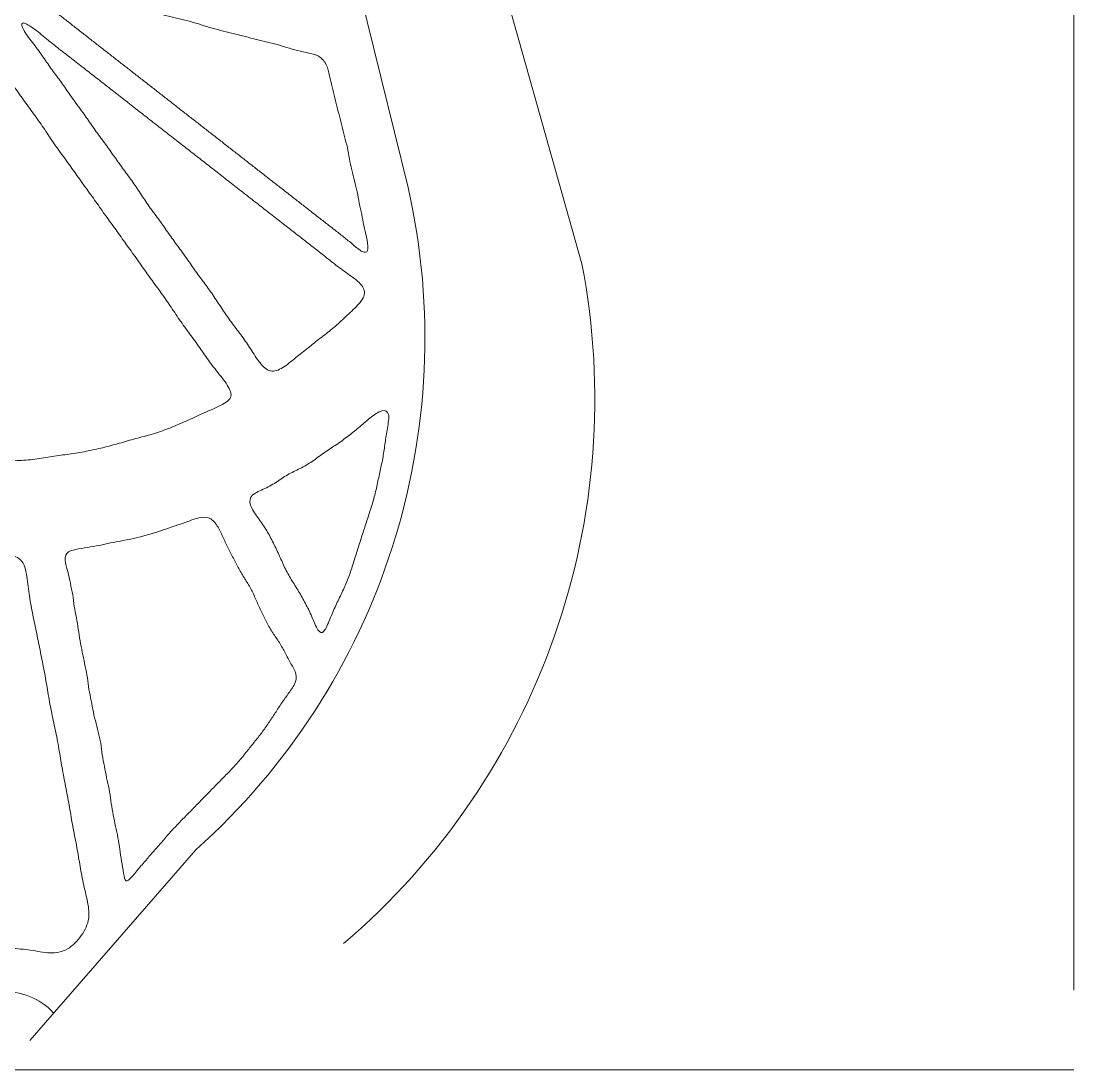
# Model space of a CAD drawing. Header units: inches. Extents: x 36 to 79.2, y 17.3 to 55.9.
# Drawn here: x 63.6 to 71.44, y 17.31 to 25.13 of the extents above; entities that cross this region are included whole.
import ezdxf

# ---------------------------------------------------------------- set-up
doc = ezdxf.new("R2010")
doc.units = ezdxf.units.IN
for name, color, linetype, lineweight in [('01_ORIGINAL_CAD', 7, 'CONTINUOUS', 20), ('10_EXTENSION_MASSES', 7, 'CONTINUOUS', 15), ('15_NEIGHBOURHOOD_CIRCULATION', 7, 'CONTINUOUS', 13)]:
    doc.layers.add(name, color=color, linetype=linetype, lineweight=lineweight)

msp = doc.modelspace()

# ---------------------------------------------------------------- linework, layer by layer
at = {"layer": '01_ORIGINAL_CAD'}
for p, q in [((71.4416, 55.9005), (71.4416, 17.9065)), ((71.4416, 17.3122), (36.2477, 17.3122))]:
    msp.add_line(p, q, dxfattribs=at)
msp.add_lwpolyline([(53.6498, 30.945, -0.14301), (60.2429, 31.6303, -0.286424), (65.3601, 28.4306), (66.4807, 23.8898, -0.272091), (64.8996, 18.9541), (63.6613, 17.5325)], format="xyb", dxfattribs=at)
msp.add_lwpolyline([(66.3261, 28.468), (67.7751, 23.3225)], dxfattribs=at)
msp.add_arc((62.5349, 22.3133), 5.3365, 310.47182, 10.90164, dxfattribs=at)
at = {"layer": '10_EXTENSION_MASSES'}
for points, knots in [([(63.7379, 25.3097), (63.7323, 25.333), (63.7407, 25.3586), (63.758, 25.3742), (63.7753, 25.3899), (63.8014, 25.3956), (63.8289, 25.3942), (63.8563, 25.3927), (63.8851, 25.3841), (63.913, 25.3756), (63.941, 25.367), (63.9682, 25.3586), (63.9951, 25.3499), (64.0221, 25.3411), (64.0488, 25.3321), (64.0759, 25.3242), (64.103, 25.3163), (64.1305, 25.3097), (64.1581, 25.3028), (64.1856, 25.2959), (64.2131, 25.2889), (64.2406, 25.2821), (64.2681, 25.2753), (64.2957, 25.2688), (64.3232, 25.2619), (64.3506, 25.255), (64.3779, 25.2477), (64.4054, 25.2406), (64.4328, 25.2336), (64.4603, 25.2269), (64.4878, 25.2201), (64.5153, 25.2134), (64.5428, 25.2066), (64.5702, 25.1996), (64.5976, 25.1925), (64.625, 25.1853), (64.6524, 25.1784), (64.6799, 25.1715), (64.7075, 25.1651), (64.735, 25.1583), (64.7625, 25.1515), (64.7899, 25.1444), (64.8172, 25.1374), (64.8445, 25.1305), (64.8718, 25.1237), (64.8989, 25.1157), (64.9259, 25.1077), (64.9527, 25.0985), (64.9798, 25.0902), (65.0068, 25.0818), (65.0342, 25.0743), (65.0616, 25.0671), (65.089, 25.06), (65.1166, 25.0533), (65.1442, 25.0465), (65.1717, 25.0398), (65.1992, 25.0331), (65.2267, 25.0261), (65.2541, 25.0191), (65.2814, 25.0118), (65.3089, 25.0049), (65.3364, 24.998), (65.364, 24.9915), (65.3915, 24.9848), (65.419, 24.9781), (65.4464, 24.9711), (65.4736, 24.964), (65.5009, 24.9569), (65.5281, 24.9498), (65.555, 24.9415), (65.582, 24.9333), (65.6088, 24.924), (65.6362, 24.9163), (65.6636, 24.9087), (65.6917, 24.9027), (65.7203, 24.897), (65.7488, 24.8913), (65.7779, 24.8859), (65.8026, 24.8744), (65.8273, 24.8628), (65.8476, 24.8451), (65.8615, 24.8226), (65.8755, 24.8001), (65.8831, 24.7728), (65.8898, 24.745), (65.8965, 24.7173), (65.9023, 24.689), (65.9087, 24.6613), (65.9152, 24.6336), (65.9224, 24.6063), (65.9292, 24.5789), (65.9361, 24.5515), (65.9427, 24.5241), (65.9496, 24.4967), (65.9565, 24.4693), (65.9637, 24.442), (65.9707, 24.4146), (65.9776, 24.3872), (65.9843, 24.3597), (65.9912, 24.3322), (65.998, 24.3048), (66.0051, 24.2774), (66.0121, 24.2501), (66.0192, 24.2228), (66.0263, 24.1955), (66.0319, 24.1678), (66.0374, 24.1401), (66.0413, 24.1119), (66.0466, 24.0841), (66.052, 24.0562), (66.0588, 24.0287), (66.0657, 24.0012), (66.0726, 23.9737), (66.0796, 23.9462), (66.0865, 23.9188), (66.0933, 23.8914), (66.1, 23.864), (66.1053, 23.8362), (66.1107, 23.8084), (66.1149, 23.7802), (66.1205, 23.7525), (66.126, 23.7248), (66.133, 23.6975), (66.1387, 23.6699), (66.1443, 23.6424), (66.1485, 23.6146), (66.1548, 23.5859), (66.1611, 23.5573), (66.1695, 23.5278), (66.175, 23.4979), (66.1806, 23.468), (66.1834, 23.4378), (66.1777, 23.4216), (66.1721, 23.4054), (66.1581, 23.4034), (66.1387, 23.413), (66.1193, 23.4226), (66.0946, 23.4438), (66.0704, 23.4642), (66.0462, 23.4846), (66.0225, 23.5041), (65.9993, 23.5226), (65.9761, 23.5411), (65.9533, 23.5586), (65.9304, 23.5763), (65.9075, 23.5941), (65.8845, 23.6119), (65.8615, 23.6299), (65.8385, 23.6478), (65.8155, 23.6658), (65.7925, 23.6838), (65.7694, 23.7018), (65.7464, 23.7198), (65.7234, 23.7378), (65.7004, 23.7558), (65.6774, 23.7737), (65.6544, 23.7917), (65.6314, 23.8097), (65.6084, 23.8276), (65.5854, 23.8456), (65.5624, 23.8636), (65.5394, 23.8816), (65.5163, 23.8995), (65.4933, 23.9175), (65.4703, 23.9355), (65.4473, 23.9535), (65.4243, 23.9714), (65.4013, 23.9894), (65.3783, 24.0074), (65.3553, 24.0253), (65.3323, 24.0433), (65.3093, 24.0613), (65.2863, 24.0793), (65.2632, 24.0972), (65.2402, 24.1152), (65.2172, 24.1332), (65.1942, 24.1512), (65.1712, 24.1691), (65.1482, 24.1871), (65.1252, 24.2051), (65.1022, 24.223), (65.0792, 24.241), (65.0562, 24.259), (65.0331, 24.277), (65.0101, 24.2949), (64.9871, 24.3129), (64.9641, 24.3309), (64.9411, 24.3489), (64.9181, 24.3668), (64.8951, 24.3848), (64.8721, 24.4028), (64.8491, 24.4207), (64.8261, 24.4387), (64.803, 24.4567), (64.78, 24.4747), (64.757, 24.4926), (64.734, 24.5106), (64.711, 24.5286), (64.688, 24.5465), (64.665, 24.5645), (64.642, 24.5825), (64.619, 24.6005), (64.596, 24.6184), (64.573, 24.6364), (64.5499, 24.6544), (64.5269, 24.6724), (64.5039, 24.6903), (64.4809, 24.7083), (64.4579, 24.7263), (64.4349, 24.7442), (64.4119, 24.7622), (64.3889, 24.7802), (64.3659, 24.7982), (64.3429, 24.8161), (64.3198, 24.8341), (64.2968, 24.8521), (64.2738, 24.8701), (64.2508, 24.888), (64.2278, 24.906), (64.2048, 24.924), (64.1818, 24.9419), (64.1588, 24.9599), (64.1358, 24.9779), (64.1128, 24.9959), (64.0897, 25.0138), (64.0667, 25.0318), (64.0437, 25.0498), (64.0206, 25.0677), (63.9977, 25.0858), (63.9749, 25.1038), (63.9521, 25.1219), (63.9292, 25.1398), (63.9063, 25.1577), (63.8832, 25.1755), (63.8588, 25.1929), (63.8343, 25.2104), (63.8085, 25.2275), (63.7857, 25.2465), (63.763, 25.2655), (63.7434, 25.2864), (63.7379, 25.3097)], [0, 0, 0, 0, 0.0125, 0.0125, 0.0125, 0.025, 0.025, 0.025, 0.0375, 0.0375, 0.0375, 0.05, 0.05, 0.05, 0.0625, 0.0625, 0.0625, 0.075, 0.075, 0.075, 0.0875, 0.0875, 0.0875, 0.1, 0.1, 0.1, 0.1125, 0.1125, 0.1125, 0.125, 0.125, 0.125, 0.1375, 0.1375, 0.1375, 0.15, 0.15, 0.15, 0.1625, 0.1625, 0.1625, 0.175, 0.175, 0.175, 0.1875, 0.1875, 0.1875, 0.2, 0.2, 0.2, 0.2125, 0.2125, 0.2125, 0.225, 0.225, 0.225, 0.2375, 0.2375, 0.2375, 0.25, 0.25, 0.25, 0.2625, 0.2625, 0.2625, 0.275, 0.275, 0.275, 0.2875, 0.2875, 0.2875, 0.3, 0.3, 0.3, 0.3125, 0.3125, 0.3125, 0.325, 0.325, 0.325, 0.3375, 0.3375, 0.3375, 0.35, 0.35, 0.35, 0.3625, 0.3625, 0.3625, 0.375, 0.375, 0.375, 0.3875, 0.3875, 0.3875, 0.4, 0.4, 0.4, 0.4125, 0.4125, 0.4125, 0.425, 0.425, 0.425, 0.4375, 0.4375, 0.4375, 0.45, 0.45, 0.45, 0.4625, 0.4625, 0.4625, 0.475, 0.475, 0.475, 0.4875, 0.4875, 0.4875, 0.5, 0.5, 0.5, 0.5125, 0.5125, 0.5125, 0.525, 0.525, 0.525, 0.5375, 0.5375, 0.5375, 0.55, 0.55, 0.55, 0.5625, 0.5625, 0.5625, 0.575, 0.575, 0.575, 0.5875, 0.5875, 0.5875, 0.6, 0.6, 0.6, 0.6125, 0.6125, 0.6125, 0.625, 0.625, 0.625, 0.6375, 0.6375, 0.6375, 0.65, 0.65, 0.65, 0.6625, 0.6625, 0.6625, 0.675, 0.675, 0.675, 0.6875, 0.6875, 0.6875, 0.7, 0.7, 0.7, 0.7125, 0.7125, 0.7125, 0.725, 0.725, 0.725, 0.7375, 0.7375, 0.7375, 0.75, 0.75, 0.75, 0.7625, 0.7625, 0.7625, 0.775, 0.775, 0.775, 0.7875, 0.7875, 0.7875, 0.8, 0.8, 0.8, 0.8125, 0.8125, 0.8125, 0.825, 0.825, 0.825, 0.8375, 0.8375, 0.8375, 0.85, 0.85, 0.85, 0.8625, 0.8625, 0.8625, 0.875, 0.875, 0.875, 0.8875, 0.8875, 0.8875, 0.9, 0.9, 0.9, 0.9125, 0.9125, 0.9125, 0.925, 0.925, 0.925, 0.9375, 0.9375, 0.9375, 0.95, 0.95, 0.95, 0.9625, 0.9625, 0.9625, 0.975, 0.975, 0.975, 0.9875, 0.9875, 0.9875, 1, 1, 1, 1]), ([(63.6088, 25.1165), (63.6213, 25.12), (63.6527, 25.1018), (63.6856, 25.0782), (63.7184, 25.0546), (63.7525, 25.0257), (63.785, 24.9992), (63.8174, 24.9726), (63.8481, 24.9484), (63.8789, 24.9244), (63.9097, 24.9003), (63.9407, 24.8763), (63.9718, 24.8522), (64.0029, 24.828), (64.0341, 24.8036), (64.0653, 24.7792), (64.0965, 24.7548), (64.1276, 24.7305), (64.1588, 24.7062), (64.1899, 24.6818), (64.2211, 24.6575), (64.2522, 24.6332), (64.2833, 24.6088), (64.3145, 24.5845), (64.3456, 24.5602), (64.3768, 24.5359), (64.4079, 24.5115), (64.4391, 24.4872), (64.4702, 24.4629), (64.5014, 24.4385), (64.5325, 24.4142), (64.5637, 24.3899), (64.5948, 24.3655), (64.626, 24.3412), (64.6571, 24.3169), (64.6883, 24.2926), (64.7194, 24.2682), (64.7506, 24.2439), (64.7817, 24.2196), (64.8129, 24.1952), (64.844, 24.1709), (64.8752, 24.1466), (64.9063, 24.1222), (64.9375, 24.0979), (64.9686, 24.0736), (64.9998, 24.0493), (65.0309, 24.0249), (65.0621, 24.0006), (65.0932, 23.9763), (65.1244, 23.9519), (65.1555, 23.9276), (65.1867, 23.9033), (65.2178, 23.879), (65.2489, 23.8546), (65.2801, 23.8303), (65.3112, 23.806), (65.3424, 23.7816), (65.3735, 23.7573), (65.4047, 23.733), (65.4358, 23.7086), (65.467, 23.6843), (65.4981, 23.66), (65.5293, 23.6357), (65.5604, 23.6113), (65.5916, 23.587), (65.6227, 23.5627), (65.6539, 23.5383), (65.6851, 23.514), (65.7162, 23.4897), (65.7474, 23.4654), (65.7786, 23.441), (65.8097, 23.4167), (65.8406, 23.3923), (65.8715, 23.3679), (65.9021, 23.3435), (65.9335, 23.3193), (65.9649, 23.2951), (65.9971, 23.271), (66.0309, 23.2471), (66.0647, 23.2231), (66.1002, 23.1993), (66.1239, 23.1731), (66.1476, 23.147), (66.1596, 23.1184), (66.153, 23.0893), (66.1463, 23.0601), (66.1211, 23.0303), (66.093, 23.0015), (66.0649, 22.9727), (66.034, 22.9449), (66.0043, 22.9176), (65.9746, 22.8903), (65.9462, 22.8634), (65.9165, 22.8384), (65.8868, 22.8135), (65.8557, 22.7905), (65.8252, 22.7667), (65.7947, 22.7429), (65.7649, 22.7182), (65.7345, 22.6942), (65.7042, 22.6701), (65.6734, 22.6466), (65.6421, 22.6212), (65.6108, 22.5958), (65.579, 22.5685), (65.5471, 22.5486), (65.5151, 22.5286), (65.4831, 22.5159), (65.4542, 22.5226), (65.4254, 22.5293), (65.3997, 22.5555), (65.3756, 22.5859), (65.3515, 22.6164), (65.3291, 22.6513), (65.3073, 22.6848), (65.2855, 22.7184), (65.2644, 22.7505), (65.2419, 22.7818), (65.2194, 22.813), (65.1957, 22.8434), (65.1726, 22.8743), (65.1495, 22.9053), (65.127, 22.9368), (65.1053, 22.9688), (65.0837, 23.0009), (65.0628, 23.0335), (65.0412, 23.0657), (65.0197, 23.0978), (64.9974, 23.1294), (64.9745, 23.1606), (64.9516, 23.1917), (64.9279, 23.2224), (64.9055, 23.2539), (64.883, 23.2853), (64.8616, 23.3176), (64.8393, 23.3492), (64.8171, 23.3809), (64.7939, 23.4119), (64.771, 23.4431), (64.7482, 23.4743), (64.7257, 23.5058), (64.7035, 23.5374), (64.6813, 23.5691), (64.6594, 23.601), (64.6366, 23.6323), (64.6137, 23.6636), (64.59, 23.6943), (64.5674, 23.7258), (64.5448, 23.7572), (64.5232, 23.7894), (64.5019, 23.8217), (64.4806, 23.854), (64.4595, 23.8866), (64.4374, 23.9183), (64.4153, 23.95), (64.3921, 23.981), (64.3692, 24.0121), (64.3462, 24.0432), (64.3235, 24.0745), (64.3012, 24.1061), (64.279, 24.1378), (64.2572, 24.1698), (64.2345, 24.2012), (64.2118, 24.2325), (64.1881, 24.2632), (64.1655, 24.2945), (64.1428, 24.3259), (64.1212, 24.3579), (64.099, 24.3896), (64.0768, 24.4213), (64.0541, 24.4527), (64.0312, 24.484), (64.0084, 24.5152), (63.9855, 24.5464), (63.9632, 24.5781), (63.9409, 24.6098), (63.9192, 24.642), (63.8965, 24.6735), (63.8738, 24.705), (63.8502, 24.7357), (63.8277, 24.7669), (63.8052, 24.798), (63.7839, 24.8295), (63.7617, 24.8611), (63.7395, 24.8927), (63.7164, 24.9243), (63.6908, 24.9579), (63.6652, 24.9914), (63.6372, 25.027), (63.62, 25.0574), (63.6027, 25.0878), (63.5963, 25.1131), (63.6088, 25.1165)], [0, 0, 0, 0, 0.015625, 0.015625, 0.015625, 0.03125, 0.03125, 0.03125, 0.046875, 0.046875, 0.046875, 0.0625, 0.0625, 0.0625, 0.078125, 0.078125, 0.078125, 0.09375, 0.09375, 0.09375, 0.109375, 0.109375, 0.109375, 0.125, 0.125, 0.125, 0.140625, 0.140625, 0.140625, 0.15625, 0.15625, 0.15625, 0.171875, 0.171875, 0.171875, 0.1875, 0.1875, 0.1875, 0.203125, 0.203125, 0.203125, 0.21875, 0.21875, 0.21875, 0.234375, 0.234375, 0.234375, 0.25, 0.25, 0.25, 0.265625, 0.265625, 0.265625, 0.28125, 0.28125, 0.28125, 0.296875, 0.296875, 0.296875, 0.3125, 0.3125, 0.3125, 0.328125, 0.328125, 0.328125, 0.34375, 0.34375, 0.34375, 0.359375, 0.359375, 0.359375, 0.375, 0.375, 0.375, 0.390625, 0.390625, 0.390625, 0.40625, 0.40625, 0.40625, 0.421875, 0.421875, 0.421875, 0.4375, 0.4375, 0.4375, 0.453125, 0.453125, 0.453125, 0.46875, 0.46875, 0.46875, 0.484375, 0.484375, 0.484375, 0.5, 0.5, 0.5, 0.515625, 0.515625, 0.515625, 0.53125, 0.53125, 0.53125, 0.546875, 0.546875, 0.546875, 0.5625, 0.5625, 0.5625, 0.578125, 0.578125, 0.578125, 0.59375, 0.59375, 0.59375, 0.609375, 0.609375, 0.609375, 0.625, 0.625, 0.625, 0.640625, 0.640625, 0.640625, 0.65625, 0.65625, 0.65625, 0.671875, 0.671875, 0.671875, 0.6875, 0.6875, 0.6875, 0.703125, 0.703125, 0.703125, 0.71875, 0.71875, 0.71875, 0.734375, 0.734375, 0.734375, 0.75, 0.75, 0.75, 0.765625, 0.765625, 0.765625, 0.78125, 0.78125, 0.78125, 0.796875, 0.796875, 0.796875, 0.8125, 0.8125, 0.8125, 0.828125, 0.828125, 0.828125, 0.84375, 0.84375, 0.84375, 0.859375, 0.859375, 0.859375, 0.875, 0.875, 0.875, 0.890625, 0.890625, 0.890625, 0.90625, 0.90625, 0.90625, 0.921875, 0.921875, 0.921875, 0.9375, 0.9375, 0.9375, 0.953125, 0.953125, 0.953125, 0.96875, 0.96875, 0.96875, 0.984375, 0.984375, 0.984375, 1, 1, 1, 1]), ([(63.3237, 24.9133), (63.3589, 24.9027), (63.3858, 24.8737), (63.4106, 24.8395), (63.4353, 24.8053), (63.4579, 24.7659), (63.4821, 24.729), (63.5063, 24.6921), (63.5322, 24.6578), (63.5573, 24.6232), (63.5824, 24.5885), (63.6068, 24.5534), (63.6319, 24.5187), (63.657, 24.484), (63.6829, 24.4497), (63.708, 24.4148), (63.7331, 24.38), (63.7573, 24.3446), (63.7812, 24.309), (63.805, 24.2733), (63.8284, 24.2373), (63.853, 24.2021), (63.8776, 24.1669), (63.9033, 24.1326), (63.9287, 24.0979), (63.954, 24.0633), (63.9789, 24.0284), (64.0037, 23.9933), (64.0285, 23.9583), (64.0532, 23.9232), (64.0783, 23.8883), (64.1033, 23.8535), (64.1287, 23.8189), (64.1536, 23.7839), (64.1784, 23.749), (64.2027, 23.7136), (64.2278, 23.6787), (64.2529, 23.6439), (64.2788, 23.6096), (64.3038, 23.5747), (64.3289, 23.5399), (64.3531, 23.5045), (64.378, 23.4695), (64.4029, 23.4345), (64.4284, 23.4), (64.4534, 23.3651), (64.4784, 23.3302), (64.5028, 23.295), (64.5277, 23.26), (64.5525, 23.225), (64.5779, 23.1902), (64.6032, 23.1555), (64.6285, 23.1208), (64.6538, 23.0861), (64.6782, 23.0509), (64.7025, 23.0156), (64.7258, 22.9796), (64.7498, 22.9441), (64.7738, 22.9086), (64.7985, 22.8734), (64.8238, 22.8387), (64.8492, 22.8039), (64.8751, 22.7697), (64.8999, 22.7349), (64.9248, 22.7001), (64.9485, 22.6649), (64.9732, 22.6299), (64.9979, 22.5949), (65.0237, 22.5603), (65.0519, 22.5245), (65.0801, 22.4888), (65.1107, 22.4519), (65.1327, 22.4177), (65.1547, 22.3835), (65.168, 22.3518), (65.1568, 22.3256), (65.1457, 22.2994), (65.1102, 22.2787), (65.0705, 22.2594), (65.0307, 22.2401), (64.9868, 22.2222), (64.9454, 22.204), (64.9041, 22.1858), (64.8653, 22.1671), (64.8265, 22.1497), (64.7876, 22.1322), (64.7487, 22.1159), (64.7092, 22.1001), (64.6698, 22.0844), (64.6299, 22.0693), (64.5893, 22.0568), (64.5487, 22.0442), (64.5073, 22.0341), (64.4663, 22.0231), (64.4252, 22.0121), (64.3845, 22), (64.3437, 21.9883), (64.303, 21.9765), (64.2623, 21.965), (64.2211, 21.9548), (64.18, 21.9446), (64.1384, 21.9357), (64.0966, 21.9273), (64.0549, 21.9188), (64.013, 21.9109), (63.9708, 21.9048), (63.9285, 21.8988), (63.886, 21.8947), (63.844, 21.8886), (63.8019, 21.8825), (63.7603, 21.8745), (63.7162, 21.8679), (63.6722, 21.8613), (63.6257, 21.856), (63.5825, 21.8561), (63.5393, 21.8562), (63.4993, 21.8617), (63.4744, 21.883), (63.4494, 21.9043), (63.4394, 21.9414), (63.4319, 21.9825), (63.4244, 22.0236), (63.4194, 22.0687), (63.4164, 22.1131), (63.4134, 22.1574), (63.4125, 22.201), (63.4095, 22.244), (63.4065, 22.287), (63.4014, 22.3295), (63.3955, 22.3718), (63.3897, 22.4142), (63.3832, 22.4565), (63.3789, 22.4994), (63.3747, 22.5423), (63.3728, 22.5857), (63.3677, 22.6283), (63.3625, 22.671), (63.3542, 22.7128), (63.3494, 22.7555), (63.3447, 22.7982), (63.3435, 22.8418), (63.3406, 22.885), (63.3378, 22.9282), (63.3333, 22.971), (63.3274, 23.0134), (63.3216, 23.0559), (63.3145, 23.098), (63.3108, 23.141), (63.3072, 23.184), (63.3071, 23.2279), (63.3033, 23.2708), (63.2996, 23.3138), (63.2922, 23.3559), (63.2865, 23.3984), (63.2809, 23.4409), (63.277, 23.4838), (63.273, 23.5267), (63.269, 23.5696), (63.265, 23.6125), (63.2594, 23.655), (63.2538, 23.6976), (63.2466, 23.7398), (63.2423, 23.7826), (63.2379, 23.8255), (63.2363, 23.869), (63.2315, 23.9117), (63.2266, 23.9543), (63.2185, 23.996), (63.2134, 24.0385), (63.2083, 24.081), (63.2063, 24.1243), (63.2047, 24.1677), (63.203, 24.2112), (63.2018, 24.2548), (63.1968, 24.2975), (63.1919, 24.3402), (63.1832, 24.3819), (63.1782, 24.4244), (63.1732, 24.4669), (63.1718, 24.5102), (63.167, 24.5533), (63.1621, 24.5965), (63.1539, 24.6395), (63.146, 24.683), (63.138, 24.7264), (63.1303, 24.7704), (63.1397, 24.808), (63.1491, 24.8456), (63.1756, 24.877), (63.2105, 24.8966), (63.2454, 24.9162), (63.2886, 24.924), (63.3237, 24.9133)], [0, 0, 0, 0, 0.015625, 0.015625, 0.015625, 0.03125, 0.03125, 0.03125, 0.046875, 0.046875, 0.046875, 0.0625, 0.0625, 0.0625, 0.078125, 0.078125, 0.078125, 0.09375, 0.09375, 0.09375, 0.109375, 0.109375, 0.109375, 0.125, 0.125, 0.125, 0.140625, 0.140625, 0.140625, 0.15625, 0.15625, 0.15625, 0.171875, 0.171875, 0.171875, 0.1875, 0.1875, 0.1875, 0.203125, 0.203125, 0.203125, 0.21875, 0.21875, 0.21875, 0.234375, 0.234375, 0.234375, 0.25, 0.25, 0.25, 0.265625, 0.265625, 0.265625, 0.28125, 0.28125, 0.28125, 0.296875, 0.296875, 0.296875, 0.3125, 0.3125, 0.3125, 0.328125, 0.328125, 0.328125, 0.34375, 0.34375, 0.34375, 0.359375, 0.359375, 0.359375, 0.375, 0.375, 0.375, 0.390625, 0.390625, 0.390625, 0.40625, 0.40625, 0.40625, 0.421875, 0.421875, 0.421875, 0.4375, 0.4375, 0.4375, 0.453125, 0.453125, 0.453125, 0.46875, 0.46875, 0.46875, 0.484375, 0.484375, 0.484375, 0.5, 0.5, 0.5, 0.515625, 0.515625, 0.515625, 0.53125, 0.53125, 0.53125, 0.546875, 0.546875, 0.546875, 0.5625, 0.5625, 0.5625, 0.578125, 0.578125, 0.578125, 0.59375, 0.59375, 0.59375, 0.609375, 0.609375, 0.609375, 0.625, 0.625, 0.625, 0.640625, 0.640625, 0.640625, 0.65625, 0.65625, 0.65625, 0.671875, 0.671875, 0.671875, 0.6875, 0.6875, 0.6875, 0.703125, 0.703125, 0.703125, 0.71875, 0.71875, 0.71875, 0.734375, 0.734375, 0.734375, 0.75, 0.75, 0.75, 0.765625, 0.765625, 0.765625, 0.78125, 0.78125, 0.78125, 0.796875, 0.796875, 0.796875, 0.8125, 0.8125, 0.8125, 0.828125, 0.828125, 0.828125, 0.84375, 0.84375, 0.84375, 0.859375, 0.859375, 0.859375, 0.875, 0.875, 0.875, 0.890625, 0.890625, 0.890625, 0.90625, 0.90625, 0.90625, 0.921875, 0.921875, 0.921875, 0.9375, 0.9375, 0.9375, 0.953125, 0.953125, 0.953125, 0.96875, 0.96875, 0.96875, 0.984375, 0.984375, 0.984375, 1, 1, 1, 1]), ([(65.3597, 21.4315), (65.3381, 21.4616), (65.3153, 21.4936), (65.3059, 21.5228), (65.2966, 21.5519), (65.3007, 21.5782), (65.3212, 21.5979), (65.3418, 21.6176), (65.3789, 21.6307), (65.4127, 21.6464), (65.4464, 21.662), (65.4769, 21.6802), (65.5061, 21.6993), (65.5353, 21.7183), (65.5633, 21.7381), (65.5934, 21.7549), (65.6234, 21.7717), (65.6557, 21.7854), (65.6867, 21.8016), (65.7177, 21.8177), (65.7474, 21.8362), (65.7762, 21.8564), (65.805, 21.8766), (65.8329, 21.8983), (65.8617, 21.9182), (65.8904, 21.9381), (65.92, 21.956), (65.9487, 21.9755), (65.9774, 21.995), (66.0051, 22.0161), (66.0325, 22.037), (66.0599, 22.058), (66.0871, 22.0788), (66.1137, 22.1012), (66.1403, 22.1237), (66.1663, 22.1478), (66.1959, 22.1715), (66.2254, 22.1951), (66.2584, 22.2183), (66.2841, 22.2252), (66.3099, 22.2321), (66.3284, 22.2228), (66.334, 22.1981), (66.3396, 22.1734), (66.3323, 22.1334), (66.3259, 22.0955), (66.3195, 22.0576), (66.3141, 22.0218), (66.3091, 21.9866), (66.304, 21.9515), (66.2993, 21.9171), (66.2932, 21.8826), (66.2871, 21.8481), (66.2796, 21.8134), (66.2722, 21.7788), (66.2648, 21.7441), (66.2575, 21.7095), (66.2499, 21.6749), (66.2422, 21.6404), (66.2342, 21.606), (66.2248, 21.572), (66.2154, 21.5379), (66.2046, 21.5042), (66.1937, 21.4706), (66.1828, 21.4369), (66.1718, 21.4033), (66.1609, 21.3697), (66.1501, 21.336), (66.1393, 21.3023), (66.1285, 21.2686), (66.1177, 21.235), (66.1069, 21.2013), (66.0963, 21.1676), (66.0856, 21.1338), (66.0752, 21.1), (66.0643, 21.0664), (66.0534, 21.0327), (66.0421, 20.9992), (66.0291, 20.9663), (66.0161, 20.9335), (66.0014, 20.9012), (65.9865, 20.8695), (65.9716, 20.8378), (65.9565, 20.8066), (65.9416, 20.7742), (65.9267, 20.7418), (65.9119, 20.7083), (65.8971, 20.6725), (65.8824, 20.6368), (65.8675, 20.5988), (65.8527, 20.5825), (65.8378, 20.5662), (65.8228, 20.5715), (65.808, 20.5937), (65.7932, 20.616), (65.7785, 20.6551), (65.7631, 20.6907), (65.7478, 20.7263), (65.7318, 20.7582), (65.7154, 20.7892), (65.6991, 20.8203), (65.6824, 20.8505), (65.6646, 20.88), (65.6468, 20.9095), (65.628, 20.9383), (65.6101, 20.9678), (65.5923, 20.9973), (65.5754, 21.0274), (65.5602, 21.0589), (65.545, 21.0904), (65.5315, 21.1232), (65.5168, 21.1555), (65.5021, 21.1878), (65.4863, 21.2197), (65.4704, 21.2512), (65.4545, 21.2826), (65.4385, 21.3138), (65.4202, 21.3434), (65.4019, 21.3731), (65.3814, 21.4013), (65.3597, 21.4315)], [0, 0, 0, 0, 0.025, 0.025, 0.025, 0.05, 0.05, 0.05, 0.075, 0.075, 0.075, 0.1, 0.1, 0.1, 0.125, 0.125, 0.125, 0.15, 0.15, 0.15, 0.175, 0.175, 0.175, 0.2, 0.2, 0.2, 0.225, 0.225, 0.225, 0.25, 0.25, 0.25, 0.275, 0.275, 0.275, 0.3, 0.3, 0.3, 0.325, 0.325, 0.325, 0.35, 0.35, 0.35, 0.375, 0.375, 0.375, 0.4, 0.4, 0.4, 0.425, 0.425, 0.425, 0.45, 0.45, 0.45, 0.475, 0.475, 0.475, 0.5, 0.5, 0.5, 0.525, 0.525, 0.525, 0.55, 0.55, 0.55, 0.575, 0.575, 0.575, 0.6, 0.6, 0.6, 0.625, 0.625, 0.625, 0.65, 0.65, 0.65, 0.675, 0.675, 0.675, 0.7, 0.7, 0.7, 0.725, 0.725, 0.725, 0.75, 0.75, 0.75, 0.775, 0.775, 0.775, 0.8, 0.8, 0.8, 0.825, 0.825, 0.825, 0.85, 0.85, 0.85, 0.875, 0.875, 0.875, 0.9, 0.9, 0.9, 0.925, 0.925, 0.925, 0.95, 0.95, 0.95, 0.975, 0.975, 0.975, 1, 1, 1, 1]), ([(63.9366, 21.1633), (63.9498, 21.1798), (63.9756, 21.1867), (64.0038, 21.1925), (64.032, 21.1982), (64.0626, 21.2028), (64.0922, 21.2076), (64.1218, 21.2123), (64.1503, 21.2172), (64.1786, 21.2229), (64.2069, 21.2286), (64.2348, 21.2351), (64.263, 21.2407), (64.2913, 21.2463), (64.3199, 21.2511), (64.3483, 21.2566), (64.3767, 21.2621), (64.405, 21.2683), (64.4332, 21.2747), (64.4614, 21.2812), (64.4896, 21.2877), (64.5175, 21.2951), (64.5454, 21.3026), (64.5731, 21.3108), (64.6005, 21.3196), (64.6279, 21.3284), (64.6552, 21.3378), (64.6825, 21.3471), (64.7097, 21.3563), (64.737, 21.3653), (64.7645, 21.3747), (64.792, 21.3841), (64.8196, 21.3938), (64.8477, 21.4043), (64.8759, 21.4149), (64.9045, 21.4262), (64.9322, 21.4306), (64.96, 21.4349), (64.9869, 21.4324), (65.0091, 21.4194), (65.0314, 21.4064), (65.0491, 21.383), (65.0643, 21.3575), (65.0795, 21.332), (65.0921, 21.3043), (65.1043, 21.277), (65.1165, 21.2496), (65.1282, 21.2226), (65.1414, 21.1961), (65.1546, 21.1696), (65.1693, 21.1438), (65.1833, 21.1177), (65.1973, 21.0916), (65.2107, 21.0652), (65.2248, 21.0397), (65.2388, 21.0142), (65.2536, 20.9895), (65.2689, 20.9649), (65.2842, 20.9403), (65.3, 20.916), (65.3135, 20.89), (65.3269, 20.8641), (65.3381, 20.8366), (65.3501, 20.8093), (65.3621, 20.7821), (65.3748, 20.7551), (65.3878, 20.7282), (65.4007, 20.7013), (65.4139, 20.6745), (65.4276, 20.6481), (65.4413, 20.6217), (65.4556, 20.5957), (65.4715, 20.5709), (65.4875, 20.5461), (65.5051, 20.5225), (65.5208, 20.4977), (65.5366, 20.473), (65.5506, 20.4472), (65.5646, 20.4207), (65.5785, 20.3942), (65.5924, 20.367), (65.6073, 20.3407), (65.6222, 20.3145), (65.6381, 20.2892), (65.6438, 20.2639), (65.6496, 20.2386), (65.6452, 20.2134), (65.6335, 20.1883), (65.6218, 20.1632), (65.6029, 20.1383), (65.5848, 20.1135), (65.5667, 20.0886), (65.5494, 20.0638), (65.5328, 20.0389), (65.5162, 20.0141), (65.5002, 19.9892), (65.4841, 19.9642), (65.468, 19.9393), (65.4518, 19.9143), (65.4349, 19.8898), (65.4181, 19.8653), (65.4006, 19.8412), (65.3826, 19.8175), (65.3645, 19.7939), (65.3458, 19.7707), (65.3273, 19.7474), (65.3087, 19.7241), (65.2902, 19.7008), (65.2716, 19.6775), (65.253, 19.6543), (65.2343, 19.6311), (65.2148, 19.6086), (65.1953, 19.5862), (65.175, 19.5644), (65.1544, 19.543), (65.1338, 19.5215), (65.1128, 19.5004), (65.0918, 19.4792), (65.0709, 19.458), (65.0501, 19.4368), (65.0293, 19.4155), (65.0084, 19.3942), (64.9876, 19.3729), (64.9668, 19.3516), (64.946, 19.3303), (64.9252, 19.309), (64.9044, 19.2877), (64.8836, 19.2664), (64.8628, 19.2451), (64.8419, 19.2239), (64.821, 19.2027), (64.8001, 19.1815), (64.7794, 19.1601), (64.7587, 19.1387), (64.7383, 19.1171), (64.7182, 19.095), (64.6982, 19.073), (64.6785, 19.0506), (64.659, 19.0281), (64.6394, 19.0056), (64.62, 18.9831), (64.6005, 18.9608), (64.5811, 18.9385), (64.5617, 18.9165), (64.5421, 18.8941), (64.5225, 18.8717), (64.5027, 18.8489), (64.4823, 18.8241), (64.4618, 18.7993), (64.4407, 18.7726), (64.4222, 18.7522), (64.4038, 18.7319), (64.3879, 18.7178), (64.3783, 18.7227), (64.3687, 18.7276), (64.3654, 18.7515), (64.3607, 18.7794), (64.3559, 18.8072), (64.3498, 18.8391), (64.3449, 18.8696), (64.3401, 18.9), (64.3364, 18.929), (64.3323, 18.9577), (64.3282, 18.9863), (64.3237, 19.0146), (64.3181, 19.0429), (64.3125, 19.0711), (64.3058, 19.0993), (64.2998, 19.1276), (64.2939, 19.156), (64.2886, 19.1844), (64.2832, 19.2128), (64.2778, 19.2411), (64.2724, 19.2693), (64.2683, 19.2979), (64.2642, 19.3265), (64.2614, 19.3556), (64.2563, 19.3842), (64.2511, 19.4128), (64.2437, 19.4409), (64.2377, 19.4693), (64.2316, 19.4978), (64.227, 19.5266), (64.2214, 19.5549), (64.2157, 19.5832), (64.209, 19.6111), (64.2044, 19.6396), (64.1997, 19.6681), (64.1972, 19.6972), (64.1931, 19.7259), (64.189, 19.7547), (64.1832, 19.783), (64.1766, 19.8112), (64.1699, 19.8393), (64.1625, 19.8673), (64.1552, 19.8952), (64.1479, 19.9231), (64.1407, 19.951), (64.1349, 19.9793), (64.1291, 20.0076), (64.1246, 20.0363), (64.119, 20.0646), (64.1134, 20.0929), (64.1067, 20.1208), (64.1019, 20.1493), (64.0972, 20.1777), (64.0945, 20.2068), (64.0902, 20.2355), (64.086, 20.2642), (64.0801, 20.2925), (64.0743, 20.3208), (64.0685, 20.3492), (64.0628, 20.3777), (64.0569, 20.406), (64.0511, 20.4343), (64.0451, 20.4625), (64.0399, 20.4909), (64.0346, 20.5192), (64.03, 20.5477), (64.0258, 20.5764), (64.0216, 20.605), (64.0179, 20.6339), (64.0127, 20.6623), (64.0075, 20.6908), (64.0007, 20.7188), (63.9961, 20.7474), (63.9916, 20.776), (63.9891, 20.8052), (63.9846, 20.8338), (63.98, 20.8623), (63.9734, 20.8903), (63.9676, 20.9186), (63.9619, 20.947), (63.9569, 20.9757), (63.9495, 21.0051), (63.9421, 21.0345), (63.9321, 21.0647), (63.9274, 21.0927), (63.9228, 21.1208), (63.9234, 21.1469), (63.9366, 21.1633)], [0, 0, 0, 0, 0.0125, 0.0125, 0.0125, 0.025, 0.025, 0.025, 0.0375, 0.0375, 0.0375, 0.05, 0.05, 0.05, 0.0625, 0.0625, 0.0625, 0.075, 0.075, 0.075, 0.0875, 0.0875, 0.0875, 0.1, 0.1, 0.1, 0.1125, 0.1125, 0.1125, 0.125, 0.125, 0.125, 0.1375, 0.1375, 0.1375, 0.15, 0.15, 0.15, 0.1625, 0.1625, 0.1625, 0.175, 0.175, 0.175, 0.1875, 0.1875, 0.1875, 0.2, 0.2, 0.2, 0.2125, 0.2125, 0.2125, 0.225, 0.225, 0.225, 0.2375, 0.2375, 0.2375, 0.25, 0.25, 0.25, 0.2625, 0.2625, 0.2625, 0.275, 0.275, 0.275, 0.2875, 0.2875, 0.2875, 0.3, 0.3, 0.3, 0.3125, 0.3125, 0.3125, 0.325, 0.325, 0.325, 0.3375, 0.3375, 0.3375, 0.35, 0.35, 0.35, 0.3625, 0.3625, 0.3625, 0.375, 0.375, 0.375, 0.3875, 0.3875, 0.3875, 0.4, 0.4, 0.4, 0.4125, 0.4125, 0.4125, 0.425, 0.425, 0.425, 0.4375, 0.4375, 0.4375, 0.45, 0.45, 0.45, 0.4625, 0.4625, 0.4625, 0.475, 0.475, 0.475, 0.4875, 0.4875, 0.4875, 0.5, 0.5, 0.5, 0.5125, 0.5125, 0.5125, 0.525, 0.525, 0.525, 0.5375, 0.5375, 0.5375, 0.55, 0.55, 0.55, 0.5625, 0.5625, 0.5625, 0.575, 0.575, 0.575, 0.5875, 0.5875, 0.5875, 0.6, 0.6, 0.6, 0.6125, 0.6125, 0.6125, 0.625, 0.625, 0.625, 0.6375, 0.6375, 0.6375, 0.65, 0.65, 0.65, 0.6625, 0.6625, 0.6625, 0.675, 0.675, 0.675, 0.6875, 0.6875, 0.6875, 0.7, 0.7, 0.7, 0.7125, 0.7125, 0.7125, 0.725, 0.725, 0.725, 0.7375, 0.7375, 0.7375, 0.75, 0.75, 0.75, 0.7625, 0.7625, 0.7625, 0.775, 0.775, 0.775, 0.7875, 0.7875, 0.7875, 0.8, 0.8, 0.8, 0.8125, 0.8125, 0.8125, 0.825, 0.825, 0.825, 0.8375, 0.8375, 0.8375, 0.85, 0.85, 0.85, 0.8625, 0.8625, 0.8625, 0.875, 0.875, 0.875, 0.8875, 0.8875, 0.8875, 0.9, 0.9, 0.9, 0.9125, 0.9125, 0.9125, 0.925, 0.925, 0.925, 0.9375, 0.9375, 0.9375, 0.95, 0.95, 0.95, 0.9625, 0.9625, 0.9625, 0.975, 0.975, 0.975, 0.9875, 0.9875, 0.9875, 1, 1, 1, 1]), ([(63.2189, 21.1287), (63.2419, 21.153), (63.2862, 21.1575), (63.3369, 21.1601), (63.3875, 21.1627), (63.4445, 21.1633), (63.4925, 21.156), (63.5405, 21.1488), (63.5794, 21.1337), (63.6031, 21.1019), (63.6267, 21.0702), (63.6351, 21.0217), (63.6419, 20.9729), (63.6488, 20.9241), (63.6541, 20.8749), (63.6614, 20.8273), (63.6687, 20.7796), (63.6779, 20.7335), (63.6874, 20.6871), (63.697, 20.6408), (63.7068, 20.5942), (63.7163, 20.5476), (63.7259, 20.501), (63.7351, 20.4544), (63.7445, 20.4079), (63.7539, 20.3613), (63.7636, 20.3149), (63.7722, 20.2682), (63.7808, 20.2215), (63.7883, 20.1744), (63.7963, 20.1275), (63.8042, 20.0805), (63.8126, 20.0338), (63.8219, 19.9871), (63.8312, 19.9404), (63.8414, 19.8938), (63.8511, 19.8471), (63.8608, 19.8005), (63.8701, 19.7537), (63.8783, 19.7068), (63.8865, 19.66), (63.8935, 19.6129), (63.9017, 19.5661), (63.9098, 19.5192), (63.9191, 19.4725), (63.9282, 19.4258), (63.9374, 19.3792), (63.9465, 19.3326), (63.9546, 19.2857), (63.9628, 19.2389), (63.97, 19.1918), (63.9785, 19.145), (63.9871, 19.0982), (63.9969, 19.0516), (64.0058, 19.0049), (64.0147, 18.9582), (64.0227, 18.9114), (64.0305, 18.8646), (64.0383, 18.8178), (64.0458, 18.7709), (64.0556, 18.7241), (64.0654, 18.6773), (64.0774, 18.6306), (64.0876, 18.5836), (64.0978, 18.5365), (64.1061, 18.489), (64.1, 18.4437), (64.0939, 18.3983), (64.0733, 18.355), (64.0452, 18.3147), (64.0172, 18.2744), (63.9816, 18.2371), (63.9414, 18.2142), (63.9011, 18.1912), (63.8561, 18.1825), (63.8098, 18.1843), (63.7635, 18.1862), (63.7159, 18.1985), (63.667, 18.2058), (63.6181, 18.213), (63.568, 18.2151), (63.5189, 18.2196), (63.4699, 18.2241), (63.4219, 18.231), (63.3908, 18.254), (63.3596, 18.277), (63.3452, 18.3161), (63.3389, 18.3619), (63.3326, 18.4078), (63.3343, 18.4604), (63.3339, 18.5112), (63.3335, 18.562), (63.331, 18.6109), (63.3282, 18.6596), (63.3254, 18.7084), (63.3225, 18.757), (63.3197, 18.8057), (63.317, 18.8545), (63.3145, 18.9035), (63.3119, 18.9524), (63.3094, 19.0013), (63.3068, 19.0502), (63.3042, 19.0991), (63.3016, 19.148), (63.299, 19.1969), (63.2964, 19.2458), (63.2938, 19.2947), (63.2912, 19.3436), (63.2886, 19.3925), (63.286, 19.4413), (63.2834, 19.4902), (63.2808, 19.5391), (63.2782, 19.588), (63.2756, 19.6369), (63.273, 19.6858), (63.2704, 19.7347), (63.2678, 19.7836), (63.2652, 19.8325), (63.2626, 19.8814), (63.26, 19.9303), (63.2574, 19.9792), (63.2548, 20.0281), (63.2522, 20.0769), (63.2496, 20.1258), (63.247, 20.1747), (63.2444, 20.2236), (63.2418, 20.2725), (63.2392, 20.3214), (63.2366, 20.3703), (63.2339, 20.4192), (63.2313, 20.4681), (63.2286, 20.5171), (63.2261, 20.5659), (63.2235, 20.6148), (63.2212, 20.6634), (63.2189, 20.712), (63.2167, 20.7605), (63.2146, 20.809), (63.2102, 20.8596), (63.2059, 20.9103), (63.1992, 20.9632), (63.1967, 21.0117), (63.1942, 21.0602), (63.1958, 21.1043), (63.2189, 21.1287)], [0, 0, 0, 0, 0.020833, 0.020833, 0.020833, 0.041667, 0.041667, 0.041667, 0.0625, 0.0625, 0.0625, 0.083333, 0.083333, 0.083333, 0.104167, 0.104167, 0.104167, 0.125, 0.125, 0.125, 0.145833, 0.145833, 0.145833, 0.166667, 0.166667, 0.166667, 0.1875, 0.1875, 0.1875, 0.208333, 0.208333, 0.208333, 0.229167, 0.229167, 0.229167, 0.25, 0.25, 0.25, 0.270833, 0.270833, 0.270833, 0.291667, 0.291667, 0.291667, 0.3125, 0.3125, 0.3125, 0.333333, 0.333333, 0.333333, 0.354167, 0.354167, 0.354167, 0.375, 0.375, 0.375, 0.395833, 0.395833, 0.395833, 0.416667, 0.416667, 0.416667, 0.4375, 0.4375, 0.4375, 0.458333, 0.458333, 0.458333, 0.479167, 0.479167, 0.479167, 0.5, 0.5, 0.5, 0.520833, 0.520833, 0.520833, 0.541667, 0.541667, 0.541667, 0.5625, 0.5625, 0.5625, 0.583333, 0.583333, 0.583333, 0.604167, 0.604167, 0.604167, 0.625, 0.625, 0.625, 0.645833, 0.645833, 0.645833, 0.666667, 0.666667, 0.666667, 0.6875, 0.6875, 0.6875, 0.708333, 0.708333, 0.708333, 0.729167, 0.729167, 0.729167, 0.75, 0.75, 0.75, 0.770833, 0.770833, 0.770833, 0.791667, 0.791667, 0.791667, 0.8125, 0.8125, 0.8125, 0.833333, 0.833333, 0.833333, 0.854167, 0.854167, 0.854167, 0.875, 0.875, 0.875, 0.895833, 0.895833, 0.895833, 0.916667, 0.916667, 0.916667, 0.9375, 0.9375, 0.9375, 0.958333, 0.958333, 0.958333, 0.979167, 0.979167, 0.979167, 1, 1, 1, 1])]:
    msp.add_open_spline(points, degree=3, knots=knots, dxfattribs=at)
at = {"layer": '15_NEIGHBOURHOOD_CIRCULATION'}
msp.add_open_spline([(63.8377, 17.735), (63.7374, 17.8585), (63.5916, 17.8862), (63.4455, 17.9116), (63.2993, 17.9371), (63.1529, 17.9604), (63.0076, 17.9879), (62.8622, 18.0154), (62.7181, 18.0472), (62.5769, 18.0905), (62.4358, 18.1339), (62.2978, 18.1888), (62.1582, 18.2384), (62.0186, 18.288), (61.8775, 18.3321), (61.7411, 18.3887), (61.6048, 18.4453), (61.4731, 18.5143), (61.3401, 18.5793), (61.207, 18.6444), (61.0726, 18.7056), (60.9386, 18.7682), (60.8046, 18.8308), (60.6712, 18.8949), (60.5378, 18.9591), (60.4045, 19.0233), (60.2712, 19.0877), (60.1364, 19.1486), (60.0017, 19.2094), (59.8654, 19.2666), (59.7284, 19.3229), (59.5915, 19.3791), (59.4539, 19.4342), (59.3175, 19.4913), (59.1811, 19.5483), (59.046, 19.6072), (58.9086, 19.6629), (58.7713, 19.7186), (58.6317, 19.771), (58.4964, 19.8295), (58.361, 19.888), (58.2299, 19.9526), (58.0895, 20.0042), (57.9491, 20.0557), (57.7994, 20.0942), (57.6872, 20.1865), (57.575, 20.2788), (57.5003, 20.4248), (57.3845, 20.508), (57.2686, 20.5911), (57.1115, 20.6114), (56.9725, 20.564), (56.8334, 20.5166), (56.7123, 20.4015), (56.5751, 20.3683), (56.4379, 20.335), (56.2846, 20.3836), (56.1446, 20.4403), (56.0046, 20.4969), (55.8779, 20.5617), (55.7469, 20.6281), (55.616, 20.6944), (55.4808, 20.7623), (55.355, 20.8408), (55.2292, 20.9192), (55.1128, 21.0083), (54.9923, 21.0937), (54.8717, 21.1791), (54.7471, 21.2608), (54.6282, 21.349), (54.5093, 21.4371), (54.3962, 21.5316), (54.2836, 21.6275), (54.1711, 21.7234), (54.0592, 21.8206), (53.9516, 21.9222), (53.844, 22.0238), (53.7406, 22.1297), (53.6359, 22.2341), (53.5312, 22.3385), (53.4251, 22.4413), (53.3204, 22.5461), (53.2157, 22.6508), (53.1124, 22.7574), (53.0068, 22.8607), (52.9013, 22.9641), (52.7935, 23.064), (52.6903, 23.1709), (52.5871, 23.2778), (52.4885, 23.3915), (52.3743, 23.4835), (52.26, 23.5755), (52.1302, 23.6458), (52.006, 23.7276), (51.8818, 23.8094), (51.7632, 23.9029), (51.6346, 23.9733), (51.506, 24.0438), (51.3674, 24.0913), (51.2296, 24.1471), (51.0917, 24.2028), (50.9546, 24.2668), (50.813, 24.3043), (50.6713, 24.3418), (50.5252, 24.3529), (50.3778, 24.3705), (50.2305, 24.3881), (50.0821, 24.4122), (49.9352, 24.4152), (49.7883, 24.4181), (49.6429, 24.4), (49.498, 24.3717), (49.353, 24.3434), (49.2085, 24.305), (49.0661, 24.2646), (48.9237, 24.2243), (48.7835, 24.1819), (48.6417, 24.1391), (48.4998, 24.0963), (48.3564, 24.0531), (48.215, 24.0115), (48.0735, 23.97), (47.9342, 23.9302), (47.7916, 23.8865), (47.6489, 23.8428), (47.503, 23.7952), (47.3607, 23.7649), (47.2185, 23.7345), (47.0799, 23.7214), (46.9264, 23.7205), (46.773, 23.7195), (46.6048, 23.7306), (46.515, 23.6367), (46.4253, 23.5428), (46.4141, 23.3438), (46.4465, 23.2183)], degree=3, knots=[0, 0, 0, 0, 0.022222, 0.022222, 0.022222, 0.044444, 0.044444, 0.044444, 0.066667, 0.066667, 0.066667, 0.088889, 0.088889, 0.088889, 0.111111, 0.111111, 0.111111, 0.133333, 0.133333, 0.133333, 0.155556, 0.155556, 0.155556, 0.177778, 0.177778, 0.177778, 0.2, 0.2, 0.2, 0.222222, 0.222222, 0.222222, 0.244444, 0.244444, 0.244444, 0.266667, 0.266667, 0.266667, 0.288889, 0.288889, 0.288889, 0.311111, 0.311111, 0.311111, 0.333333, 0.333333, 0.333333, 0.355556, 0.355556, 0.355556, 0.377778, 0.377778, 0.377778, 0.4, 0.4, 0.4, 0.422222, 0.422222, 0.422222, 0.444444, 0.444444, 0.444444, 0.466667, 0.466667, 0.466667, 0.488889, 0.488889, 0.488889, 0.511111, 0.511111, 0.511111, 0.533333, 0.533333, 0.533333, 0.555556, 0.555556, 0.555556, 0.577778, 0.577778, 0.577778, 0.6, 0.6, 0.6, 0.622222, 0.622222, 0.622222, 0.644444, 0.644444, 0.644444, 0.666667, 0.666667, 0.666667, 0.688889, 0.688889, 0.688889, 0.711111, 0.711111, 0.711111, 0.733333, 0.733333, 0.733333, 0.755556, 0.755556, 0.755556, 0.777778, 0.777778, 0.777778, 0.8, 0.8, 0.8, 0.822222, 0.822222, 0.822222, 0.844444, 0.844444, 0.844444, 0.866667, 0.866667, 0.866667, 0.888889, 0.888889, 0.888889, 0.911111, 0.911111, 0.911111, 0.933333, 0.933333, 0.933333, 0.955556, 0.955556, 0.955556, 0.977778, 0.977778, 0.977778, 1, 1, 1, 1], dxfattribs=at)

doc.saveas('drawing.dxf')
